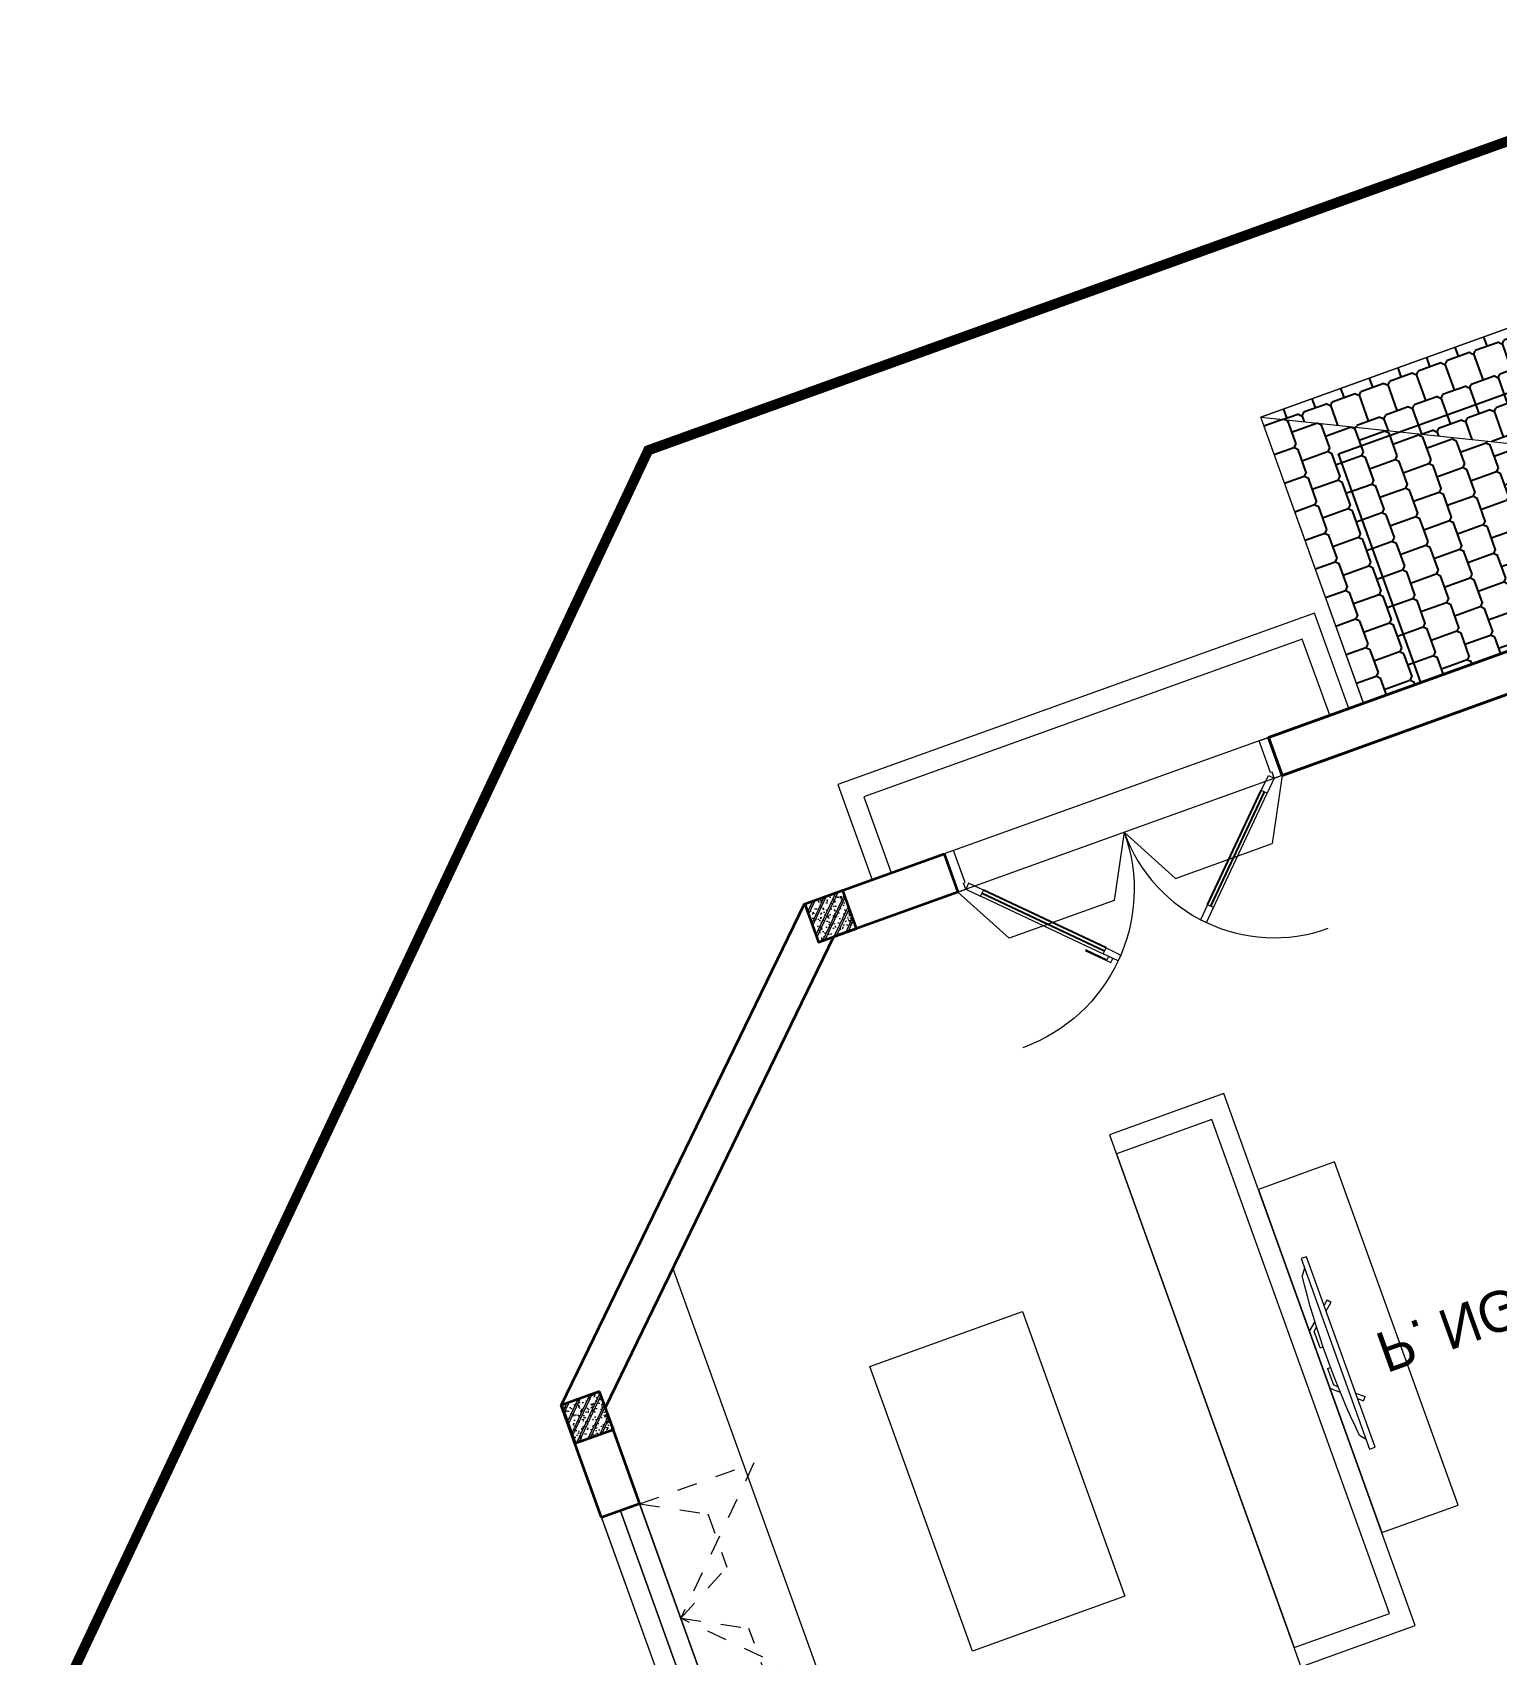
# Model space of a CAD drawing. Header units: metres. Extents: x 568332 to 569219, y 2065964 to 2066430.
# Drawn here: x 568587.88 to 568595.11, y 2066316.48 to 2066324.49 of the extents above; entities that cross this region are included whole.
import ezdxf

# ---------------------------------------------------------------- set-up
doc = ezdxf.new("R2010")
doc.units = ezdxf.units.M
for name, pattern in [('$AUDIT_BAD_LTYPE2', [0]), ('HIDDEN', [0.375, 0.25, -0.125]), ('HIDDEN2', [0.1875, 0.125, -0.0625])]:
    doc.linetypes.add(name, pattern=pattern)
doc.layers.get('0').update_dxf_attribs({"linetype": 'CONTINUOUS'})
doc.layers.get('DEFPOINTS').update_dxf_attribs({"linetype": 'CONTINUOUS'})
for name, color, linetype, lineweight in [('-DOOR', 137, 'CONTINUOUS', 9), ('-FURNITURE', 46, 'CONTINUOUS', 9), ('-HATCH', 8, 'CONTINUOUS', 5), ('-LINE1', 7, 'CONTINUOUS', 18), ('-LINE2', 252, 'CONTINUOUS', 9), ('-STEEL1', 1, 'CONTINUOUS', 35), ('-WALL', 4, 'CONTINUOUS', 35), ('TEXT25', 2, 'CONTINUOUS', 13)]:
    doc.layers.add(name, color=color, linetype=linetype, lineweight=lineweight)
for name, color, linetype in [('13. NET HATCH', 252, 'CONTINUOUS'), ('APOLIC', 7, 'CONTINUOUS'), ('LoLK', 6, 'CONTINUOUS'), ('TIMDUONG', 1, 'CONTINUOUS')]:
    doc.layers.add(name, color=color, linetype=linetype)
doc.styles.add('SVN_AVO_thuong', font='')
doc.styles.get('SVN_AVO_thuong').set_extended_font_data('SVN-Avo')

# ---------------------------------------------------------------- blocks, each defined once
blk = doc.blocks.new('*U292')
at = {"ltscale": 0.3}
for points in [[(1072.648608955455, 0, 0.4142135623730951), (50, 1022.648608955455, 0.4142135623730951)], [(1072.648608955456, 0, -0.4142135623730951), (2040.997291771643, 968.3486828161876, -0.4142135623730951)]]:
    blk.add_lwpolyline(points, format="xyb", dxfattribs=at)
for points in [[(607.832537065732, 597.8121955390618), (727.7715124857222, 717.7511709590519), (747.7613417223872, 697.761341722387), (727.7715124857427, 677.7715124857425), (711.7796490964148, 693.7633758750703), (611.8305029130692, 593.8142296917247)], [(0, 0), (50, 0), (50, -40), (60, -40), (60, -245.9999999543969), (0, -245.9999999543969)], [(2090.997291771643, 0), (2040.997291771643, 0), (2040.997291771643, -40), (2030.997291771643, -40), (2030.997291771643, -245.9999999543969), (2090.997291771643, -245.9999999543969)]]:
    blk.add_lwpolyline(points, close=True)
for points in [[(702.4110880447375, 652.4110880447372), (730.6953592921994, 624.1268167972753), (801.4060374108542, 694.8374949159302), (773.1217661633923, 723.1217661633921), (702.4110880447375, 652.4110880447372)], [(704.4658889366618, 654.4658889366615), (120.7106781186548, 70.71067811865474)], [(1426.98204971791, 614.0152420537327), (1398.697778470448, 585.730970806271), (1327.987100351793, 656.4416489249254), (1356.271371599255, 684.7259201723875), (1426.98204971791, 614.0152420537327)], [(1424.927248825986, 616.0700429456567), (1970.286613652989, 70.71067811865441)], [(120.7106781186548, 70.71067811865474), (148.9949493661167, 42.42640687119284), (78.2842712474619, -28.2842712474619), (50, 0), (120.7106781186548, 70.71067811865474)], [(1970.286613652989, 70.71067811865441), (1942.002342405526, 42.42640687119251), (2012.713020524181, -28.28427124746213), (2040.997291771643, -2.273736754432321e-13), (1970.286613652989, 70.71067811865441)]]:
    blk.add_lwpolyline(points)
at = {"layer": 'APOLIC', "linetype": '$AUDIT_BAD_LTYPE2'}
for p, q in [((134.8528137423857, 56.56854249492379), (716.5532236684685, 638.2689524210064)), ((730.6953592921994, 624.1268167972753), (148.9949493661167, 42.42640687119284)), ((1956.144478029257, 56.56854249492335), (1412.839914094179, 599.8731064300016)), ((1398.697778470448, 585.730970806271), (1942.002342405526, 42.42640687119251))]:
    blk.add_line(p, q, dxfattribs=at)
blk = doc.blocks.new('XR.MB.LM123$0$tvi 1')
blk.add_lwpolyline([(28.54445810673496, -2.291926648467779e-10), (28.54445810673496, -999.9999999999964), (-7.275957614183426e-12, -1000), (0, 0)], close=True)
for points in [[(28.54445810680045, -50.31958968611434), (52.37372755713295, -80.86315460130209)], [(-24.09820395050338, -235.5599978379832), (-39.09879504836863, -251.7939635238108)], [(0, -255.9952397129928), (-24.09820395050338, -235.5599978379832)], [(0, -284.7849796677438), (-39.09879504836863, -251.7939635238108)], [(69.66229681991535, -315.0836646851385), (111.1934016081432, -350.2927865858655), (111.193401608034, -649.712917566063), (69.68611289083492, -684.9110379843005)], [(89.09002233762294, -445.7449799550195), (89.09002233762294, -359.9578938602899), (70.91298945683957, -344.6203678706661)], [(89.09002233762294, -445.7449799550195), (73.49991829216015, -445.7449799550232)], [(89.09002233768115, -554.2550200447404), (89.09002233773936, -640.0421061392371), (70.91298945678864, -655.3796321293303)], [(89.09002233768115, -554.2550200447404), (73.49991829216015, -554.2550200447404)], [(0, -715.2150203320198), (-39.09879504836863, -748.2060364759491)], [(-24.09820395050338, -764.4400021620095), (-39.09879504836863, -748.2060364759491)], [(0, -744.004760287), (-24.09820395050338, -764.4400021620095)], [(28.54445810674224, -949.680410313882), (52.37372755713295, -919.1368453984578)]]:
    blk.add_lwpolyline(points)
blk.add_arc((-4025.16618952866, -499.9999999999964), 4099.025185406737, 354.1310878512652, 5.868912148527433)
blk = doc.blocks.new('D12')
at = {"layer": '-DOOR'}
for p, q in [((0, 200.0213350024052), (1200, 200.0213350024052)), ((0, 100), (1200, 100.2985981091746)), ((0, 0), (1200, 0.2985981091745802))]:
    blk.add_line(p, q, dxfattribs=at)
at = {"layer": '-LINE2', "linetype": 'HIDDEN2', "ltscale": 10}
for p, q in [((0, 200), (0, 800)), ((0, 800), (600, 200.0213350024052)), ((1200, 800), (600, 200.0213350024052)), ((1200, 200), (1200, 800)), ((1200, 200), (1200, 800)), ((0, 200.0213350024052), (160.3887441940024, 500)), ((160.3887441940024, 500), (439.4600093320769, 500.1492614196613)), ((600, 200.0213350024052), (439.4600093320769, 500.1492614196613)), ((600, 200.0213350024052), (760.5399906679231, 500.1492614196613)), ((1039.611255805998, 500), (760.5399906679231, 500.1492614196613)), ((1200, 200.0213350024052), (1039.611255805998, 500))]:
    blk.add_line(p, q, dxfattribs=at)
blk = doc.blocks.new('18x35')
at = {"layer": '-HATCH'}
h = blk.add_hatch(dxfattribs=at)
h.set_pattern_fill('CHAU-01', color=256, scale=10, angle=-1.272221872585407e-14, pattern_type=2)
h.set_pattern_definition([(49.99999999999999, (0, 0), (71.72601826007535, -6.275213498259527), [7.5, -82.5]), (355, (0, 0), (-13.87513336129999, 75.21921337000119), [6, -66]), (100.4514, (5.977167999997619, -0.5229339999999638), (57.85093817140217, 68.94395420609534), [6.374019000000001, -70.1142112]), (46.18419999999998, (0, 20), (106.7241048625644, -16.55190143290183), [11.25, -123.75]), (96.63559999999998, (8.89367449999554, 18.62066930000003), (93.46627055487036, 97.41178709004416), [9.561028799999994, -105.1713]), (351.1842, (0, 20), (93.46619451336275, 97.41186009253245), [9, -99]), (20.99999999999998, (10, 15), (59.69070521184616, -40.2618890665339), [7.5, -82.5]), (326.0000000000001, (10, 15), (24.33153319215819, 72.5150045046853), [6, -66]), (71.45139999999999, (14.97422329999972, 11.64483940000002), (84.022262858149, 32.25304967099522), [6.374019000000001, -70.1142112]), (37.49999999999998, (0, 0), (1.215985531729074, 33.28938538313115), [0, -65.19999999999999, 0, -67, 0, -66.25]), (7.499999999999987, (0, 0), (26.30695374421487, 39.44117118823602), [0, -38.2, 0, -63.7, 0, -25.25]), (327.5, (-22.30000000000291, 0), (53.3822436172409, -2.255487173437988), [0, -25, 0, -78, 0, -103.5]), (317.5, (-32.30000000000291, 0), (58.31861693423862, 10.01049823323176), [0, -32.5, 0, -51.8, 0, -73.5]), (44.99999999999999, (0, 0), (-30.05203820042826, 30.05203820042828), []), (44.99999999999999, (0, 12.25), (-30.05203820042826, 30.05203820042828), [])])
h.paths.add_polyline_path([(96508.03118051568, 47993.04977023201), (96508.03118051568, 47793.04977023201), (96708.03118051568, 47793.04977023201), (96708.03118051568, 47993.04977023201)])
at = {"layer": '-STEEL1'}
blk.add_lwpolyline([(96508.03118051568, 47793.04977023201), (96708.03118051568, 47793.04977023201), (96708.03118051568, 47993.04977023201), (96508.03118051568, 47993.04977023201)], close=True, dxfattribs=at)
blk = doc.blocks.new('M2-T3.3')
at = {"layer": '13. NET HATCH'}
h = blk.add_hatch(dxfattribs=at)
h.set_pattern_fill('MAIGO-12', color=256, scale=0.3, angle=-160.1158389972455)
h.set_pattern_definition([(199.8841610027545, (568827.1413955627, 2066438.871858255), (-0.01951072376794884, -0.1665662980859297), [0.12, -0.03, 0.12, -0.03]), (289.8841610027545, (568827.1606030895, 2066438.862854315), (0.1215466042079745, -0.1155483578659169), [0.135, -0.165]), (244.8841610027545, (568827.1696070282, 2066438.882061842), (-0.01951072376832003, -0.1665662980890986), [0.02121320343600001, -0.4030508652000001]), (334.8841610027545, (568827.1413955627, 2066438.871858255), (0.1215466042102869, -0.1155483578681152), [0.021213203436, -0.4030508652000001])])
h.paths.add_polyline_path([(568613.7571562598, 2066329.748678276), (568616.6723440349, 2066330.803050124), (568614.2672439137, 2066328.338537696)])
h = blk.add_hatch(dxfattribs=at)
h.set_pattern_fill('MAIGO-12', color=256, scale=0.3, angle=-70.11583899724552)
h.set_pattern_definition([(289.8841610027545, (568827.2566407236, 2066438.817834622), (0.1665662980859297, -0.01951072376794885), [0.12, -0.03, 0.12, -0.03]), (19.88416100275449, (568827.2656446625, 2066438.837042148), (0.1155483578659169, 0.1215466042079745), [0.135, -0.165]), (334.8841610027545, (568827.2464371355, 2066438.846046087), (0.1665662980890986, -0.01951072376832005), [0.021213203436, -0.4030508652000001]), (64.8841610027545, (568827.2566407236, 2066438.817834622), (0.1155483578681152, 0.1215466042102869), [0.02121320343600001, -0.4030508652000002])])
h.paths.add_polyline_path([(568614.2672439137, 2066328.338537696), (568617.1825234371, 2066329.392476845), (568616.6723440349, 2066330.803050124)])
at = {"layer": '-DOOR'}
for p, q in [((568617.6522830249, 2066329.562091529), (568619.2509385798, 2066330.140272237)), ((568617.7203098587, 2066329.374016148), (568619.3189654136, 2066329.952196856)), ((568622.6445830966, 2066328.697457119), (568623.0526495811, 2066327.569211492)), ((568622.8652145216, 2066327.501403704), (568622.4571296199, 2066328.629640884)), ((568622.9588444579, 2066327.535283839), (568622.5507595561, 2066328.663521019))]:
    blk.add_line(p, q, dxfattribs=at)
at = {"layer": '-FURNITURE'}
for points in [[(568621.5858684678, 2066329.42250856), (568622.2851199945, 2066329.104587776), (568623.5420008874, 2066325.631116398), (568623.0248045172, 2066325.44405562)], [(568618.9440646459, 2066328.348060118), (568619.5082939578, 2066328.552131879), (568620.4575636166, 2066325.927536667), (568619.8933343047, 2066325.723464907)], [(568619.0721148247, 2066328.288033859), (568619.542305918, 2066328.45809366), (568620.4235516564, 2066326.021574886), (568619.9533605631, 2066325.851515085)], [(568620.9044677396, 2066326.750010063), (568621.656521016, 2066327.02201443), (568621.1483514432, 2066328.427030818), (568620.3962981668, 2066328.155026452)], [(568619.7271200401, 2066326.18301417), (568619.3509671657, 2066326.046966329), (568618.7387518829, 2066327.739654265), (568619.1149047574, 2066327.875702106)]]:
    blk.add_lwpolyline(points, close=True, dxfattribs=at)
at = {"layer": '-LINE1'}
blk.add_lwpolyline([(568616.6723440349, 2066330.803050124), (568613.7571528455, 2066329.748677041), (568614.2671832382, 2066328.338515751), (568617.1823744276, 2066329.392888834)], close=True, dxfattribs=at)
for points in [[(568613.7571562598, 2066329.748678276), (568616.6723440349, 2066330.803050124), (568614.2672439137, 2066328.338537696), (568614.2672439137, 2066328.338537696), (568613.7571528455, 2066329.748677041)], [(568614.2672439137, 2066328.338537696), (568617.1825234371, 2066329.392476845), (568616.6723440349, 2066330.803050124), (568614.2672439137, 2066328.338537696)], [(568617.2553762547, 2066329.41852384), (568617.0853088322, 2066329.888736006), (568619.4362795419, 2066330.738992864), (568619.606331721, 2066330.268822844)], [(568617.3494144734, 2066329.4525358), (568617.2133596209, 2066329.828708062), (568619.3762526737, 2066330.610944371), (568619.5122935023, 2066330.234810883)]]:
    blk.add_lwpolyline(points, dxfattribs=at)
at = {"layer": '-LINE2', "linetype": 'HIDDEN2', "ltscale": 10}
for p, q in [((568619.3189654136, 2066329.952196856), (568619.2701745761, 2066329.615530845)), ((568618.4988948544, 2066329.655779344), (568618.4501040169, 2066329.319113332)), ((568618.4987388026, 2066329.655722903), (568618.751601401, 2066329.428159602)), ((568618.751601401, 2066329.428159602), (568619.2701745761, 2066329.615530845)), ((568617.720296683, 2066329.374043465), (568617.9731607875, 2066329.146478809)), ((568618.4501040169, 2066329.319113332), (568617.9731607875, 2066329.146478809))]:
    blk.add_line(p, q, dxfattribs=at)
at = {"layer": '-WALL'}
for p, q in [((568619.9412247232, 2066330.38996125), (568619.2509306715, 2066330.140294102)), ((568619.9412247232, 2066330.38996125), (568622.443994829, 2066329.252055069)), ((568619.2509306715, 2066330.140294102), (568619.3189545921, 2066329.952217665)), ((568619.3189545921, 2066329.952217665), (568619.9326233786, 2066330.174170808)), ((568619.9326233786, 2066330.174170808), (568622.2851199945, 2066329.104587776)), ((568622.6445830966, 2066328.697457119), (568622.443994829, 2066329.252055069)), ((568622.2851199945, 2066329.104587776), (568622.4569344143, 2066328.629584339)), ((568622.4569344143, 2066328.629584339), (568622.6445830966, 2066328.697457119))]:
    blk.add_line(p, q, dxfattribs=at)
blk.add_lwpolyline([(568616.2421239247, 2066329.052037203), (568616.2421239247, 2066329.052037203), (568617.6522830249, 2066329.562091529), (568617.7203069451, 2066329.374015092), (568616.310147845, 2066328.863960765), (568616.2421239247, 2066329.052037203)], dxfattribs=at)
blk.add_lwpolyline([(568616.310147845, 2066328.863960765), (568617.7203069451, 2066329.374015092), (568617.6522830249, 2066329.562091529), (568616.2421239247, 2066329.052037203)], close=True, dxfattribs=at)
at = {"layer": 'DEFPOINTS', "linetype": 'HIDDEN', "ltscale": 5}
blk.add_lwpolyline([(568616.4922652595, 2066330.418899588), (568613.8591951372, 2066329.466564704), (568614.2673386589, 2066328.33810608), (568616.9004087813, 2066329.290440964)], close=True, dxfattribs=at)
at = {"layer": 'TIMDUONG', "color": 1, "linetype": 'HIDDEN', "ltscale": 10, "const_width": 0.05}
blk.add_lwpolyline([(568620.0488922388, 2066312.352253265), (568630.3931415004, 2066316.093443879), (568625.5060207883, 2066329.605548699), (568619.103505675, 2066332.606848455), (568613.4612190011, 2066330.566113026)], close=True, dxfattribs=at)
at = {"layer": '-DOOR', "xscale": 0.0008130081300813008, "yscale": 0.0008130081300813008, "zscale": 0.0008130081300813008, "rotation": 199.8841610027545}
blk.add_blockref('*U292', (568619.3189545922, 2066329.952217664), dxfattribs=at)
at = {"layer": '-FURNITURE', "extrusion": (0, 0, -1), "xscale": -0.001, "yscale": 0.001, "zscale": 0.001, "rotation": 340.1195287196538}
blk.add_blockref('XR.MB.LM123$0$tvi 1', (-568619.1441022549, 2066327.468154917), dxfattribs=at)
at = {"layer": '-STEEL1', "xscale": -0.001, "yscale": 0.001, "zscale": 0.001, "rotation": 199.8841610027545}
for p in [(568512.7416220288, 2066342.440613528), (568515.244407244, 2066341.302772726)]:
    blk.add_blockref('18x35', p, dxfattribs=at)
at = {"xscale": -0.001, "yscale": 0.001, "zscale": 0.001, "rotation": 109.8841610027545}
blk.add_blockref('D12', (568622.6452060572, 2066328.697664804), dxfattribs=at)
at = {"layer": 'TEXT25', "style": 'SVN_AVO_thuong'}
blk.add_text('P. NGỦ MASTER', height=0.2, rotation=199.8841609900136, dxfattribs=at).set_placement((568619.1399411273, 2066326.961083655))

msp = doc.modelspace()

# ---------------------------------------------------------------- block references
at = {"layer": 'LoLK', "xscale": -1, "rotation": 39.66842324210792}
msp.add_blockref('M2-T3.3', (2325316.695743048, 838734.2691315153), dxfattribs=at)

doc.saveas('drawing.dxf')
